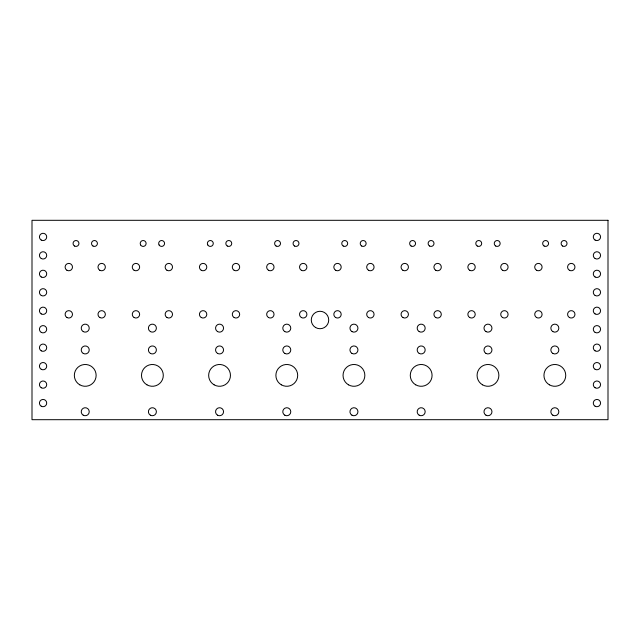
<?xml version="1.0" encoding="UTF-8"?>
<svg xmlns="http://www.w3.org/2000/svg" width="640" height="640" viewBox="0 0 640 640"><rect width="100%" height="100%" fill="white"/><g stroke="black" fill="none" stroke-linecap="round" stroke-linejoin="round"><path stroke-width="0.96" d="M608 220.304L32 220.304L32 419.696L608 419.696L608 220.304M315.64 327.552A8.72 8.72 0 0 0 328.72 320A8.72 8.72 0 0 0 315.64 312.448A8.72 8.72 0 0 0 315.64 327.552M595.104 406.224A3.632 3.632 0 0 0 600.56 403.08A3.632 3.632 0 0 0 595.104 399.928A3.632 3.632 0 0 0 595.104 406.224M595.104 387.76A3.632 3.632 0 0 0 600.56 384.616A3.632 3.632 0 0 0 595.104 381.472A3.632 3.632 0 0 0 595.104 387.76M595.104 369.304A3.632 3.632 0 0 0 600.56 366.152A3.632 3.632 0 0 0 595.104 363.008A3.632 3.632 0 0 0 595.104 369.304M595.104 350.84A3.632 3.632 0 0 0 600.56 347.696A3.632 3.632 0 0 0 595.104 344.544A3.632 3.632 0 0 0 595.104 350.84M595.104 332.376A3.632 3.632 0 0 0 600.56 329.232A3.632 3.632 0 0 0 595.104 326.08A3.632 3.632 0 0 0 595.104 332.376M595.104 313.92A3.632 3.632 0 0 0 600.56 310.768A3.632 3.632 0 0 0 595.104 307.624A3.632 3.632 0 0 0 595.104 313.92M595.104 295.456A3.632 3.632 0 0 0 600.56 292.304A3.632 3.632 0 0 0 595.104 289.16A3.632 3.632 0 0 0 595.104 295.456M595.104 276.992A3.632 3.632 0 0 0 600.56 273.848A3.632 3.632 0 0 0 595.104 270.696A3.632 3.632 0 0 0 595.104 276.992M595.104 258.528A3.632 3.632 0 0 0 600.56 255.384A3.632 3.632 0 0 0 595.104 252.24A3.632 3.632 0 0 0 595.104 258.528M595.104 240.072A3.632 3.632 0 0 0 600.56 236.92A3.632 3.632 0 0 0 595.104 233.776A3.632 3.632 0 0 0 595.104 240.072M41.256 406.224A3.632 3.632 0 0 0 46.712 403.08A3.632 3.632 0 0 0 41.256 399.928A3.632 3.632 0 0 0 41.256 406.224M41.256 387.76A3.632 3.632 0 0 0 46.712 384.616A3.632 3.632 0 0 0 41.256 381.472A3.632 3.632 0 0 0 41.256 387.76M41.256 369.304A3.632 3.632 0 0 0 46.712 366.152A3.632 3.632 0 0 0 41.256 363.008A3.632 3.632 0 0 0 41.256 369.304M41.256 350.84A3.632 3.632 0 0 0 46.712 347.696A3.632 3.632 0 0 0 41.256 344.544A3.632 3.632 0 0 0 41.256 350.84M41.256 332.376A3.632 3.632 0 0 0 46.712 329.232A3.632 3.632 0 0 0 41.256 326.08A3.632 3.632 0 0 0 41.256 332.376M41.256 313.92A3.632 3.632 0 0 0 46.712 310.768A3.632 3.632 0 0 0 41.256 307.624A3.632 3.632 0 0 0 41.256 313.92M41.256 295.456A3.632 3.632 0 0 0 46.712 292.304A3.632 3.632 0 0 0 41.256 289.16A3.632 3.632 0 0 0 41.256 295.456M41.256 276.992A3.632 3.632 0 0 0 46.712 273.848A3.632 3.632 0 0 0 41.256 270.696A3.632 3.632 0 0 0 41.256 276.992M41.256 258.528A3.632 3.632 0 0 0 46.712 255.384A3.632 3.632 0 0 0 41.256 252.24A3.632 3.632 0 0 0 41.256 258.528M41.256 240.072A3.632 3.632 0 0 0 46.712 236.92A3.632 3.632 0 0 0 41.256 233.776A3.632 3.632 0 0 0 41.256 240.072M92.992 246.024A2.952 2.952 0 0 0 97.416 243.464A2.952 2.952 0 0 0 92.992 240.912A2.952 2.952 0 0 0 92.992 246.024M74.528 246.024A2.952 2.952 0 0 0 78.952 243.464A2.952 2.952 0 0 0 74.528 240.912A2.952 2.952 0 0 0 74.528 246.024M159.064 244.944A2.952 2.952 0 0 0 164.176 244.944A2.952 2.952 0 0 0 161.624 240.512A2.952 2.952 0 0 0 159.064 244.944M140.608 244.944A2.952 2.952 0 0 0 145.72 244.944A2.952 2.952 0 0 0 143.16 240.512A2.952 2.952 0 0 0 140.608 244.944M227.304 246.024A2.952 2.952 0 0 0 231.736 243.464A2.952 2.952 0 0 0 227.304 240.912A2.952 2.952 0 0 0 227.304 246.024M207.768 244.944A2.952 2.952 0 0 0 212.88 244.944A2.952 2.952 0 0 0 210.32 240.512A2.952 2.952 0 0 0 207.768 244.944M294.536 246.024A2.952 2.952 0 0 0 298.968 243.464A2.952 2.952 0 0 0 294.536 240.912A2.952 2.952 0 0 0 294.536 246.024M276.08 246.024A2.952 2.952 0 0 0 280.504 243.464A2.952 2.952 0 0 0 276.08 240.912A2.952 2.952 0 0 0 276.08 246.024M361.696 246.024A2.952 2.952 0 0 0 366.128 243.464A2.952 2.952 0 0 0 361.696 240.912A2.952 2.952 0 0 0 361.696 246.024M343.24 246.024A2.952 2.952 0 0 0 347.664 243.464A2.952 2.952 0 0 0 343.24 240.912A2.952 2.952 0 0 0 343.24 246.024M429.584 246.024A2.952 2.952 0 0 0 434.008 243.464A2.952 2.952 0 0 0 429.584 240.912A2.952 2.952 0 0 0 429.584 246.024M411.12 246.024A2.952 2.952 0 0 0 415.552 243.464A2.952 2.952 0 0 0 411.12 240.912A2.952 2.952 0 0 0 411.12 246.024M495.728 246.024A2.952 2.952 0 0 0 500.152 243.464A2.952 2.952 0 0 0 495.728 240.912A2.952 2.952 0 0 0 495.728 246.024M477.264 246.024A2.952 2.952 0 0 0 481.688 243.464A2.952 2.952 0 0 0 477.264 240.912A2.952 2.952 0 0 0 477.264 246.024M562.592 246.024A2.952 2.952 0 0 0 567.024 243.464A2.952 2.952 0 0 0 562.592 240.912A2.952 2.952 0 0 0 562.592 246.024M544.136 246.024A2.952 2.952 0 0 0 548.56 243.464A2.952 2.952 0 0 0 544.136 240.912A2.952 2.952 0 0 0 544.136 246.024M79.784 384.824A10.904 10.904 0 0 0 96.136 375.384A10.904 10.904 0 0 0 79.784 365.944A10.904 10.904 0 0 0 79.784 384.824M83.232 331.6A4 4 0 0 0 89.232 328.144A4 4 0 0 0 83.232 324.68A4 4 0 0 0 83.232 331.6M83.232 415.192A4 4 0 0 0 89.232 411.728A4 4 0 0 0 83.232 408.264A4 4 0 0 0 83.232 415.192M83.232 353.408A4 4 0 0 0 89.232 349.944A4 4 0 0 0 83.232 346.48A4 4 0 0 0 83.232 353.408M146.944 384.824A10.904 10.904 0 0 0 163.296 375.384A10.904 10.904 0 0 0 146.944 365.944A10.904 10.904 0 0 0 146.944 384.824M150.392 331.6A4 4 0 0 0 156.392 328.144A4 4 0 0 0 150.392 324.68A4 4 0 0 0 150.392 331.6M150.392 415.192A4 4 0 0 0 156.392 411.728A4 4 0 0 0 150.392 408.264A4 4 0 0 0 150.392 415.192M150.392 353.408A4 4 0 0 0 156.392 349.944A4 4 0 0 0 150.392 346.48A4 4 0 0 0 150.392 353.408M214.104 384.824A10.904 10.904 0 0 0 230.456 375.384A10.904 10.904 0 0 0 214.104 365.944A10.904 10.904 0 0 0 214.104 384.824M217.552 331.6A4 4 0 0 0 223.552 328.144A4 4 0 0 0 217.552 324.68A4 4 0 0 0 217.552 331.6M217.552 415.192A4 4 0 0 0 223.552 411.728A4 4 0 0 0 217.552 408.264A4 4 0 0 0 217.552 415.192M217.552 353.408A4 4 0 0 0 223.552 349.944A4 4 0 0 0 217.552 346.48A4 4 0 0 0 217.552 353.408M281.336 384.824A10.904 10.904 0 0 0 297.688 375.384A10.904 10.904 0 0 0 281.336 365.944A10.904 10.904 0 0 0 281.336 384.824M284.784 331.6A4 4 0 0 0 290.784 328.144A4 4 0 0 0 284.784 324.68A4 4 0 0 0 284.784 331.6M284.784 415.192A4 4 0 0 0 290.784 411.728A4 4 0 0 0 284.784 408.264A4 4 0 0 0 284.784 415.192M284.784 353.408A4 4 0 0 0 290.784 349.944A4 4 0 0 0 284.784 346.48A4 4 0 0 0 284.784 353.408M348.488 384.824A10.904 10.904 0 0 0 364.848 375.384A10.904 10.904 0 0 0 348.488 365.944A10.904 10.904 0 0 0 348.488 384.824M351.944 331.6A4 4 0 0 0 357.944 328.144A4 4 0 0 0 351.944 324.68A4 4 0 0 0 351.944 331.6M351.944 415.192A4 4 0 0 0 357.944 411.728A4 4 0 0 0 351.944 408.264A4 4 0 0 0 351.944 415.192M351.944 353.408A4 4 0 0 0 357.944 349.944A4 4 0 0 0 351.944 346.48A4 4 0 0 0 351.944 353.408M415.72 384.824A10.904 10.904 0 0 0 432.08 375.384A10.904 10.904 0 0 0 415.72 365.944A10.904 10.904 0 0 0 415.72 384.824M419.176 331.6A4 4 0 0 0 425.176 328.144A4 4 0 0 0 419.176 324.68A4 4 0 0 0 419.176 331.6M419.176 415.192A4 4 0 0 0 425.176 411.728A4 4 0 0 0 419.176 408.264A4 4 0 0 0 419.176 415.192M419.176 353.408A4 4 0 0 0 425.176 349.944A4 4 0 0 0 419.176 346.48A4 4 0 0 0 419.176 353.408M482.52 384.824A10.904 10.904 0 0 0 498.872 375.384A10.904 10.904 0 0 0 482.52 365.944A10.904 10.904 0 0 0 482.52 384.824M485.976 331.6A4 4 0 0 0 491.968 328.144A4 4 0 0 0 485.976 324.68A4 4 0 0 0 485.976 331.6M485.976 415.192A4 4 0 0 0 491.968 411.728A4 4 0 0 0 485.976 408.264A4 4 0 0 0 485.976 415.192M485.976 353.408A4 4 0 0 0 491.968 349.944A4 4 0 0 0 485.976 346.48A4 4 0 0 0 485.976 353.408M549.392 384.824A10.904 10.904 0 0 0 565.744 375.384A10.904 10.904 0 0 0 549.392 365.944A10.904 10.904 0 0 0 549.392 384.824M552.84 331.6A4 4 0 0 0 558.84 328.144A4 4 0 0 0 552.84 324.68A4 4 0 0 0 552.84 331.6M552.84 415.192A4 4 0 0 0 558.84 411.728A4 4 0 0 0 552.84 408.264A4 4 0 0 0 552.84 415.192M552.84 353.408A4 4 0 0 0 558.84 349.944A4 4 0 0 0 552.84 346.48A4 4 0 0 0 552.84 353.408M99.824 270.28A3.696 3.696 0 0 0 105.36 267.08A3.696 3.696 0 0 0 99.824 263.88A3.696 3.696 0 0 0 99.824 270.28M99.824 317.536A3.696 3.696 0 0 0 105.36 314.336A3.696 3.696 0 0 0 99.824 311.144A3.696 3.696 0 0 0 99.824 317.536M66.952 270.28A3.696 3.696 0 0 0 72.488 267.08A3.696 3.696 0 0 0 66.952 263.88A3.696 3.696 0 0 0 66.952 270.28M66.952 317.536A3.696 3.696 0 0 0 72.488 314.336A3.696 3.696 0 0 0 66.952 311.144A3.696 3.696 0 0 0 66.952 317.536M166.984 270.28A3.696 3.696 0 0 0 172.52 267.08A3.696 3.696 0 0 0 166.984 263.88A3.696 3.696 0 0 0 166.984 270.28M166.984 317.536A3.696 3.696 0 0 0 172.52 314.336A3.696 3.696 0 0 0 166.984 311.144A3.696 3.696 0 0 0 166.984 317.536M134.112 270.28A3.696 3.696 0 0 0 139.648 267.08A3.696 3.696 0 0 0 134.112 263.88A3.696 3.696 0 0 0 134.112 270.28M134.112 317.536A3.696 3.696 0 0 0 139.648 314.336A3.696 3.696 0 0 0 134.112 311.144A3.696 3.696 0 0 0 134.112 317.536M234.136 270.28A3.696 3.696 0 0 0 239.68 267.08A3.696 3.696 0 0 0 234.136 263.88A3.696 3.696 0 0 0 234.136 270.28M234.136 317.536A3.696 3.696 0 0 0 239.68 314.336A3.696 3.696 0 0 0 234.136 311.144A3.696 3.696 0 0 0 234.136 317.536M201.272 270.28A3.696 3.696 0 0 0 206.808 267.08A3.696 3.696 0 0 0 201.272 263.88A3.696 3.696 0 0 0 201.272 270.28M201.272 317.536A3.696 3.696 0 0 0 206.808 314.336A3.696 3.696 0 0 0 201.272 311.144A3.696 3.696 0 0 0 201.272 317.536M301.368 270.28A3.696 3.696 0 0 0 306.912 267.08A3.696 3.696 0 0 0 301.368 263.88A3.696 3.696 0 0 0 301.368 270.28M301.368 317.536A3.696 3.696 0 0 0 306.912 314.336A3.696 3.696 0 0 0 301.368 311.144A3.696 3.696 0 0 0 301.368 317.536M268.504 270.28A3.696 3.696 0 0 0 274.04 267.08A3.696 3.696 0 0 0 268.504 263.88A3.696 3.696 0 0 0 268.504 270.28M268.504 317.536A3.696 3.696 0 0 0 274.04 314.336A3.696 3.696 0 0 0 268.504 311.144A3.696 3.696 0 0 0 268.504 317.536M368.528 270.28A3.696 3.696 0 0 0 374.072 267.08A3.696 3.696 0 0 0 368.528 263.88A3.696 3.696 0 0 0 368.528 270.28M368.528 317.536A3.696 3.696 0 0 0 374.072 314.336A3.696 3.696 0 0 0 368.528 311.144A3.696 3.696 0 0 0 368.528 317.536M335.664 270.28A3.696 3.696 0 0 0 341.2 267.08A3.696 3.696 0 0 0 335.664 263.88A3.696 3.696 0 0 0 335.664 270.28M335.664 317.536A3.696 3.696 0 0 0 341.2 314.336A3.696 3.696 0 0 0 335.664 311.144A3.696 3.696 0 0 0 335.664 317.536M435.76 270.28A3.696 3.696 0 0 0 441.304 267.08A3.696 3.696 0 0 0 435.76 263.88A3.696 3.696 0 0 0 435.76 270.28M435.76 317.536A3.696 3.696 0 0 0 441.304 314.336A3.696 3.696 0 0 0 435.76 311.144A3.696 3.696 0 0 0 435.76 317.536M402.896 270.28A3.696 3.696 0 0 0 408.432 267.08A3.696 3.696 0 0 0 402.896 263.88A3.696 3.696 0 0 0 402.896 270.28M402.896 317.536A3.696 3.696 0 0 0 408.432 314.336A3.696 3.696 0 0 0 402.896 311.144A3.696 3.696 0 0 0 402.896 317.536M502.56 270.28A3.696 3.696 0 0 0 508.096 267.08A3.696 3.696 0 0 0 502.56 263.88A3.696 3.696 0 0 0 502.56 270.28M502.56 317.536A3.696 3.696 0 0 0 508.096 314.336A3.696 3.696 0 0 0 502.56 311.144A3.696 3.696 0 0 0 502.56 317.536M469.688 270.28A3.696 3.696 0 0 0 475.232 267.08A3.696 3.696 0 0 0 469.688 263.88A3.696 3.696 0 0 0 469.688 270.28M469.688 317.536A3.696 3.696 0 0 0 475.232 314.336A3.696 3.696 0 0 0 469.688 311.144A3.696 3.696 0 0 0 469.688 317.536M569.424 270.28A3.696 3.696 0 0 0 574.968 267.08A3.696 3.696 0 0 0 569.424 263.88A3.696 3.696 0 0 0 569.424 270.28M569.424 317.536A3.696 3.696 0 0 0 574.968 314.336A3.696 3.696 0 0 0 569.424 311.144A3.696 3.696 0 0 0 569.424 317.536M536.56 270.28A3.696 3.696 0 0 0 542.096 267.08A3.696 3.696 0 0 0 536.56 263.88A3.696 3.696 0 0 0 536.56 270.28M536.56 317.536A3.696 3.696 0 0 0 542.096 314.336A3.696 3.696 0 0 0 536.56 311.144A3.696 3.696 0 0 0 536.56 317.536"/></g></svg>
